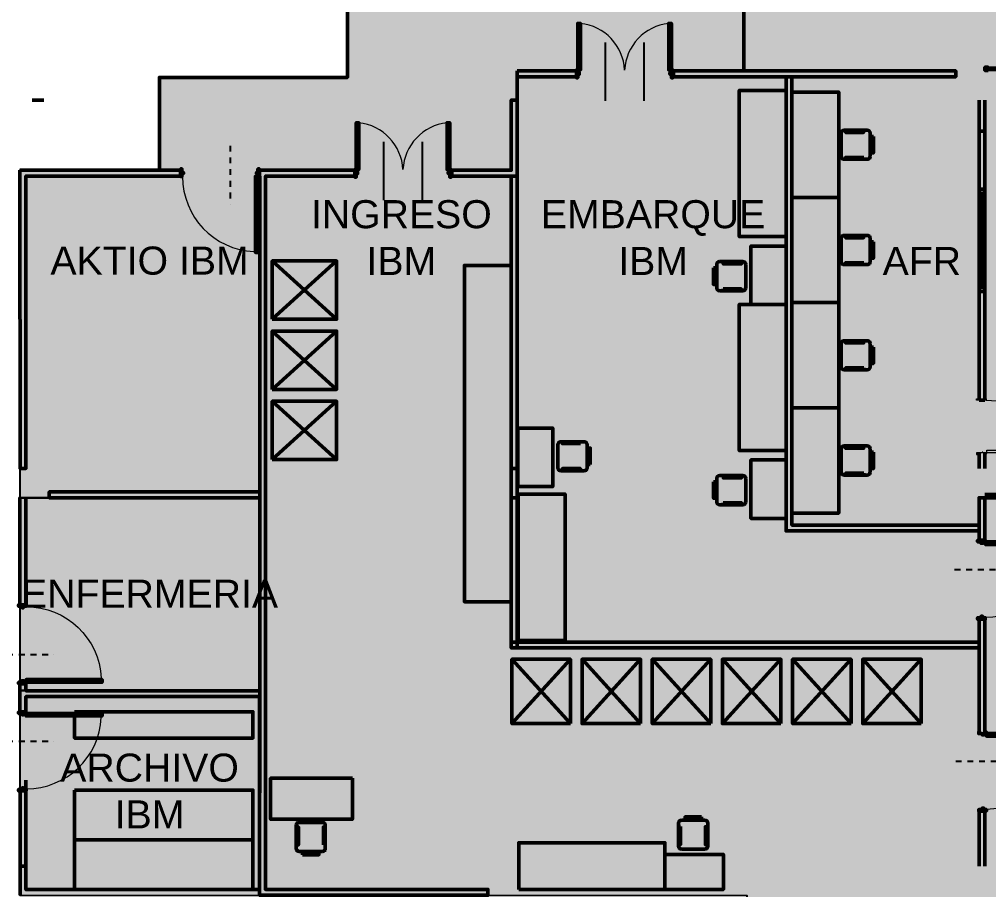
# Model space of a CAD drawing. Header units: millimetres. Extents: x 14 to 290, y 66 to 213.
# Drawn here: x 180.57 to 197.14, y 150.43 to 165.32 of the extents above; entities that cross this region are included whole.
import ezdxf

# ---------------------------------------------------------------- set-up
doc = ezdxf.new("R2010")
doc.units = ezdxf.units.MM
doc.linetypes.add('PIR13A-P-XREF-01-Apoyo$0$DASHDOT2', pattern=[12.7, 6.35, -3.175, 0, -3.175])
doc.layers.add('CARPINTERIA', color=252, linetype='Continuous')
for name, color, linetype, lineweight in [('Durlock', 252, 'Continuous', 50), ('OCASA_TODAS_r08$0$CARP-BARRIDO', 252, 'Continuous', 15), ('OCASA_TODAS_r08$0$CARP-HERRAJES', 252, 'Continuous', 15), ('OCASA_TODAS_r08$0$CARP-HOJA', 252, 'Continuous', 20), ('OCASA_TODAS_r08$0$CARP-MARCO', 252, 'Continuous', 20), ('PIR13A-P-XREF-01-Apoyo$0$10-EJES-CARP', 251, 'PIR13A-P-XREF-01-Apoyo$0$DASHDOT2', 25), ('PIR13A-P-XREF-01-Apoyo$0$20-CARPINTERIAS BATIENTE', 251, 'Continuous', 9)]:
    doc.layers.add(name, color=color, linetype=linetype, lineweight=lineweight)
doc.styles.add('IRI-OCASA-Layout R 9$0$Standard', font='arial.ttf')

# ---------------------------------------------------------------- blocks, each defined once
blk = doc.blocks.new('IRI-OCASA-Layout R 9$0$OCA_mesa de trabajo')
at = {"color": 253}
blk.add_lwpolyline([(0, 2.5), (0.8, 2.5), (0.8, 0), (0, 0)], close=True, dxfattribs=at)
blk = doc.blocks.new('IRI-OCASA-Layout R 9$0$OCA_SILLA')
at = {"linetype": 'Continuous'}
for p, q in [((0.1049, 0.4983), (0.5023, 0.4983)), ((0.0549, 0.05), (0.0549, 0.4483)), ((0.5523, 0.4483), (0.5523, 0.05)), ((0.5023, 0), (0.1049, 0))]:
    blk.add_line(p, q, dxfattribs=at)
for points in [[(0, 0.1087), (0, 0.3889), (0.0427, 0.3889), (0.0427, 0.1087)], [(0.1654, 0.4663), (0.1654, 0.4876), (0.4749, 0.4876), (0.4749, 0.4663)], [(0.1681, 0.0207), (0.1681, 0.0394), (0.4749, 0.0394), (0.4749, 0.0207)]]:
    blk.add_lwpolyline(points, close=True, dxfattribs=at)
for centre, start, end in [((0.1049, 0.4483), 90, 180), ((0.5023, 0.4483), 0, 90), ((0.1049, 0.05), 180, 270), ((0.5023, 0.05), 270, 0)]:
    blk.add_arc(centre, 0.05, start, end, dxfattribs=at)
blk = doc.blocks.new('IRI-OCASA-Layout R 9$0$OCA_mesa 1x0.60')
at = {"color": 253}
blk.add_lwpolyline([(0, 1), (-0.6, 1), (-0.6, 0), (0, 0)], close=True, dxfattribs=at)
blk.add_blockref('IRI-OCASA-Layout R 9$0$OCA_SILLA', (-1.240741, 0.266987), dxfattribs=at)
blk = doc.blocks.new('IRI-OCASA-Layout R 9$0$OCA_PALLET')
for p, q in [((414.447193, 97.067423), (415.447193, 95.967423)), ((415.447193, 97.067423), (414.447193, 95.967423))]:
    blk.add_line(p, q)
blk.add_lwpolyline([(414.447193, 97.067423), (415.447193, 97.067423), (415.447193, 95.967423), (414.447193, 95.967423)], close=True)
blk = doc.blocks.new("OCASA_TODAS_r08$0$P1 13 - P1'' 13")
at = {"layer": 'OCASA_TODAS_r08$0$CARP-BARRIDO'}
blk.add_arc((-21.161196, -13.401783, -0.000123), 0.885209, 178.329117, 268.111658, dxfattribs=at)
at = {"layer": 'OCASA_TODAS_r08$0$CARP-HERRAJES', "extrusion": (1.67932e-05, 6.2673e-05, 1)}
for p, q in [((-21.233598, -14.227942, 0.000046), (-21.233598, -14.174994, 0.000043)), ((-21.233598, -14.227942, 0.000046), (-21.232639, -14.24534, 0.000047)), ((-21.216127, -14.245806, 0.000047), (-21.230823, -14.246625, 0.000047)), ((-21.215792, -14.228316, 0.000046), (-21.20372, -14.227409, 0.000045)), ((-21.215792, -14.245806, 0.000047), (-21.215792, -14.228316, 0.000046)), ((-21.215792, -14.245806, 0.000047), (-21.20372, -14.246713, 0.000047)), ((-21.20372, -14.248837, 0.000047), (-21.20372, -14.225285, 0.000045)), ((-21.202318, -14.223883, 0.000045), (-21.190365, -14.223883, 0.000045)), ((-21.202318, -14.250239, 0.000047), (-21.190365, -14.250239, 0.000047)), ((-21.190365, -14.250239, 0.000047), (-21.190365, -14.223883, 0.000045)), ((-21.133908, -14.223883, 0.000044), (-21.14586, -14.223883, 0.000044)), ((-21.14586, -14.250239, 0.000046), (-21.14586, -14.223883, 0.000044)), ((-21.133908, -14.250239, 0.000046), (-21.14586, -14.250239, 0.000046)), ((-21.132506, -14.248837, 0.000046), (-21.132506, -14.225285, 0.000044)), ((-21.120434, -14.228316, 0.000044), (-21.132506, -14.227409, 0.000044)), ((-21.120434, -14.245806, 0.000045), (-21.132506, -14.246713, 0.000045)), ((-21.120434, -14.245806, 0.000045), (-21.120434, -14.228316, 0.000044)), ((-21.120098, -14.245806, 0.000045), (-21.105403, -14.246625, 0.000045)), ((-21.102628, -14.227942, 0.000044), (-21.103587, -14.24534, 0.000045)), ((-21.102628, -14.227942, 0.000044), (-21.102628, -14.174994, 0.00004))]:
    blk.add_line(p, q, dxfattribs=at)
at = {"layer": 'OCASA_TODAS_r08$0$CARP-HERRAJES', "extrusion": (1.67932e-05, 6.2673e-05, 1), "elevation": -0.001202}
for points in [[(-21.227874, -14.217264), (-21.227874, -14.174994)], [(-21.108351, -14.217264), (-21.108351, -14.174994)]]:
    blk.add_lwpolyline(points, dxfattribs=at)
at = {"layer": 'OCASA_TODAS_r08$0$CARP-HERRAJES', "extrusion": (1.67932e-05, 6.2673e-05, 1)}
for centre, radius, start, end in [((-21.202348, -14.175949, -0.001202), 0.031264, 137.389588, 178.250158), ((-21.231238, -14.245286, -0.001202), 0.001402, 182.185883, 287.237894), ((-21.20228, -14.175992, -0.001202), 0.02562, 137.415505, 177.482987), ((-21.21665, -14.217103, -0.001202), 0.011225, 180.822772, 272.671199), ((-21.22313, -14.156588, -0.001202), 0.002867, 313.848385, 140.982624), ((-21.202318, -14.225285, -0.001202), 0.001402, 89.999987, 179.999987), ((-21.202318, -14.248837, -0.001202), 0.001402, 179.999987, 269.999987), ((-21.133908, -14.225285, -0.001202), 0.001402, 359.999987, 89.999987), ((-21.133908, -14.248837, -0.001202), 0.001402, 269.999987, 359.999987), ((-21.119575, -14.217103, -0.001202), 0.011225, 267.328776, 359.177203), ((-21.113095, -14.156588, -0.001202), 0.002867, 39.01735, 226.151589), ((-21.133945, -14.175992, -0.001202), 0.02562, 2.516987, 42.584469), ((-21.133877, -14.175949, -0.001202), 0.031264, 1.749816, 42.610387), ((-21.104987, -14.245286, -0.001202), 0.001402, 252.76208, 357.814091)]:
    blk.add_arc(centre, radius, start, end, dxfattribs=at)
at = {"layer": 'OCASA_TODAS_r08$0$CARP-HOJA', "extrusion": (1.67932e-05, 6.2673e-05, 1), "elevation": -0.001202}
blk.add_lwpolyline([(-21.190365, -13.390868), (-21.190365, -14.286511), (-21.14586, -14.286511), (-21.14586, -13.390868)], close=True, dxfattribs=at)
at = {"layer": 'OCASA_TODAS_r08$0$CARP-MARCO'}
for p, q in [((-22.046029, -13.212771, -0.000008), (-22.071029, -13.212771, -0.000008)), ((-22.071029, -13.212771, -0.000008), (-22.071029, -13.227771, -0.000008)), ((-22.071029, -13.212771, -0.000008), (-22.071029, -13.229371, -0.000008)), ((-22.069429, -13.229371, -0.000008), (-22.071029, -13.229371, -0.000008)), ((-22.047629, -13.214371, -0.000008), (-22.069429, -13.214371, -0.000008)), ((-22.069429, -13.214371, -0.000008), (-22.069429, -13.227771, -0.000008)), ((-22.069429, -13.214371, -0.000008), (-22.069429, -13.229371, -0.000008)), ((-22.047629, -13.307571, -0.000008), (-22.047629, -13.214371, -0.000008)), ((-22.046029, -13.305971, -0.000008), (-22.046029, -13.212771, -0.000008)), ((-21.146029, -13.305971, -0.000008), (-21.146029, -13.212771, -0.000008)), ((-21.146029, -13.212771, -0.000008), (-21.121029, -13.212771, -0.000008)), ((-21.144429, -13.307571, -0.000008), (-21.144429, -13.214371, -0.000008)), ((-21.144429, -13.214371, -0.000008), (-21.122629, -13.214371, -0.000008)), ((-21.122629, -13.214371, -0.000008), (-21.122629, -13.227771, -0.000008)), ((-21.122629, -13.214371, -0.000008), (-21.122629, -13.229371, -0.000008)), ((-21.122629, -13.229371, -0.000008), (-21.121029, -13.229371, -0.000008)), ((-21.121029, -13.212771, -0.000008), (-21.121029, -13.227771, -0.000008)), ((-21.121029, -13.212771, -0.000008), (-21.121029, -13.229371, -0.000008)), ((-22.071029, -13.375971, -0.000008), (-22.071029, -13.359371, -0.000008)), ((-22.069429, -13.359371, -0.000008), (-22.071029, -13.359371, -0.000008)), ((-22.071029, -13.375971, -0.000008), (-22.071029, -13.360971, -0.000008)), ((-22.071029, -13.375971, -0.000008), (-22.046029, -13.375971, -0.000008)), ((-22.069429, -13.374371, -0.000008), (-22.069429, -13.359371, -0.000008)), ((-22.069429, -13.374371, -0.000008), (-22.069429, -13.360971, -0.000008)), ((-22.069429, -13.374371, -0.000008), (-22.047629, -13.374371, -0.000008)), ((-22.032629, -13.307571, -0.000008), (-22.047629, -13.307571, -0.000008)), ((-22.047629, -13.374371, -0.000008), (-22.047629, -13.319371, -0.000008)), ((-22.047629, -13.319371, -0.000008), (-22.032629, -13.319371, -0.000008)), ((-22.031029, -13.305971, -0.000008), (-22.046029, -13.305971, -0.000008)), ((-22.046029, -13.375971, -0.000008), (-22.046029, -13.320971, -0.000008)), ((-22.046029, -13.320971, -0.000008), (-22.031029, -13.320971, -0.000008)), ((-22.032629, -13.319371, -0.000008), (-22.032629, -13.307571, -0.000008)), ((-22.031029, -13.320971, -0.000008), (-22.031029, -13.305971, -0.000008)), ((-21.161029, -13.320971, -0.000008), (-21.161029, -13.305971, -0.000008)), ((-21.161029, -13.305971, -0.000008), (-21.146029, -13.305971, -0.000008)), ((-21.146029, -13.320971, -0.000008), (-21.161029, -13.320971, -0.000008)), ((-21.159429, -13.319371, -0.000008), (-21.159429, -13.307571, -0.000008)), ((-21.159429, -13.307571, -0.000008), (-21.144429, -13.307571, -0.000008)), ((-21.144429, -13.319371, -0.000008), (-21.159429, -13.319371, -0.000008)), ((-21.146029, -13.375971, -0.000008), (-21.146029, -13.320971, -0.000008)), ((-21.121029, -13.375971, -0.000008), (-21.146029, -13.375971, -0.000008)), ((-21.144429, -13.374371, -0.000008), (-21.144429, -13.319371, -0.000008)), ((-21.122629, -13.374371, -0.000008), (-21.144429, -13.374371, -0.000008)), ((-21.122629, -13.374371, -0.000008), (-21.122629, -13.359371, -0.000008)), ((-21.122629, -13.359371, -0.000008), (-21.121029, -13.359371, -0.000008)), ((-21.122629, -13.374371, -0.000008), (-21.122629, -13.360971, -0.000008)), ((-21.121029, -13.375971, -0.000008), (-21.121029, -13.359371, -0.000008)), ((-21.121029, -13.375971, -0.000008), (-21.121029, -13.360971, -0.000008))]:
    blk.add_line(p, q, dxfattribs=at)
blk.add_circle((-21.139413, -13.382781, -0.000008), 0.006, dxfattribs=at)
blk = doc.blocks.new('IRI-OCASA-Layout R 9$1$OCA_SILLA')
at = {"linetype": 'Continuous'}
for p, q in [((0.1049, 0.4983), (0.5023, 0.4983)), ((0.0549, 0.05), (0.0549, 0.4483)), ((0.5523, 0.4483), (0.5523, 0.05)), ((0.5023, 0), (0.1049, 0))]:
    blk.add_line(p, q, dxfattribs=at)
for points in [[(0, 0.1087), (0, 0.3889), (0.0427, 0.3889), (0.0427, 0.1087)], [(0.1654, 0.4663), (0.1654, 0.4876), (0.4749, 0.4876), (0.4749, 0.4663)], [(0.1681, 0.0207), (0.1681, 0.0394), (0.4749, 0.0394), (0.4749, 0.0207)]]:
    blk.add_lwpolyline(points, close=True, dxfattribs=at)
for centre, start, end in [((0.1049, 0.4483), 90, 180), ((0.5023, 0.4483), 0, 90), ((0.1049, 0.05), 180, 270), ((0.5023, 0.05), 270, 0)]:
    blk.add_arc(centre, 0.05, start, end, dxfattribs=at)
blk = doc.blocks.new('puerta_1.60')
at = {"elevation": -0.000016}
for points in [[(-1.635, 0.13), (-1.635, 0.93), (-1.59, 0.93), (-1.59, 0.13)], [(-0.035, 0.13), (-0.035, 0.93), (-0.08, 0.93), (-0.08, 0.13)]]:
    blk.add_lwpolyline(points, close=True, dxfattribs=at)
for points in [[(-1.66, 0.105), (-1.66, 0.13), (-1.635, 0.13), (-1.635, 0.085), (-1.61, 0.085), (-1.61, 0.06), (-1.635, 0.06), (-1.635, 0), (-1.66, 0), (-1.66, 0.025)], [(-0.01, 0.105), (-0.01, 0.13), (-0.035, 0.13), (-0.035, 0.085), (-0.06, 0.085), (-0.06, 0.06), (-0.035, 0.06), (-0.035, 0), (-0.01, 0), (-0.01, 0.025)]]:
    blk.add_lwpolyline(points, dxfattribs=at)
at = {"layer": 'PIR13A-P-XREF-01-Apoyo$0$10-EJES-CARP', "ltscale": 0.25}
for p, q in [((-1.16, -0.395, -0.000016), (-1.16, 0.605, -0.000016)), ((-0.5, -0.395, -0.000016), (-0.5, 0.605, -0.000016))]:
    blk.add_line(p, q, dxfattribs=at)
at = {"layer": 'PIR13A-P-XREF-01-Apoyo$0$20-CARPINTERIAS BATIENTE'}
for centre, start, end in [((-1.681694, 0.087198, -0.000016), 2.893953, 83.790818), ((0.011694, 0.087198, -0.000016), 96.209182, 177.106047)]:
    blk.add_arc(centre, 0.847775, start, end, dxfattribs=at)
blk = doc.blocks.new('PF_1')
at = {"layer": 'CARPINTERIA'}
for p, q in [((-0.06, -0.07, 0.000008), (-0.06, -1.684945)), ((-0.033, -1.684945, 0.000008), (-0.033, -0.07, 0.000008)), ((-0.03, -1.684945), (-0.03, -0.07, 0.000008)), ((-0.027, -1.684945, 0.000008), (-0.027, -0.07, 0.000008)), ((0, -0.07, 0.000008), (0, -1.684945))]:
    blk.add_line(p, q, dxfattribs=at)
at = {"layer": 'CARPINTERIA', "color": 1}
for points in [[(0, 0), (0, -0.07), (-0.06, -0.07), (-0.06, 0)], [(-0.005, -0.005), (-0.005, -0.065), (-0.055, -0.065), (-0.055, -0.005)], [(0, -1.684945), (0, -1.754945), (-0.06, -1.754945), (-0.06, -1.684945)], [(-0.005, -1.689945), (-0.005, -1.749945), (-0.055, -1.749945), (-0.055, -1.689945)]]:
    blk.add_lwpolyline(points, close=True, dxfattribs=at)
blk = doc.blocks.new('*U148')
blk.add_lwpolyline([(25, 10), (25, 1310), (70, 1310), (70, 10)], close=True)
for points in [[(0, -15), (0, 10), (25, 10), (25, -35), (50, -35), (50, -60), (25, -60), (25, -120), (0, -120), (0, -95)], [(1350, -15), (1350, 10), (1325, 10), (1325, -35), (1300, -35), (1300, -60), (1325, -60), (1325, -120), (1350, -120), (1350, -95)]]:
    blk.add_lwpolyline(points)
at = {"layer": 'PIR13A-P-XREF-01-Apoyo$0$10-EJES-CARP', "ltscale": 0.25}
blk.add_line((500, -515), (500, 485), dxfattribs=at)
at = {"layer": 'PIR13A-P-XREF-01-Apoyo$0$20-CARPINTERIAS BATIENTE'}
blk.add_arc((33.4175, 13.1675), 1282.5, 0, 87.284973, dxfattribs=at)
blk = doc.blocks.new('IRI-OCASA-Layout R 9$0$OCA_ESCRITORIO')
blk.add_lwpolyline([(0, 1.406141), (0, 0.706141), (1.4, 0.706141), (1.4, 1.406141)], close=True)
at = {"rotation": 90}
blk.add_blockref('IRI-OCASA-Layout R 9$0$OCA_SILLA', (0.961163, 0.100303), dxfattribs=at)

msp = doc.modelspace()

# ---------------------------------------------------------------- hatches: boundary and pattern name
h = msp.add_hatch(color=50)
h.dxf.hatch_style = 1
h.paths.add_polyline_path([(170.678, 207.848), (175.701, 207.848), (175.701, 203.783), (181.098, 203.783), (181.098, 169.975), (179.074, 169.975), (179.074, 164.119), (170.756, 164.119)])
h.paths.add_polyline_path([(183.4, 146.101), (186.25, 146.101), (186.25, 147.109), (183.4, 147.109)])
h.paths.add_polyline_path([(180.577, 153.84), (184.677, 153.84), (184.677, 157.136), (180.577, 157.136)])
at = {"true_color": 0x7d8ab6}
h = msp.add_hatch(color=163, dxfattribs=at)
h.dxf.hatch_style = 1
h.paths.add_polyline_path([(207.041, 166.06), (186.176, 166.06), (186.176, 164.325), (182.96, 164.325), (182.96, 162.736), (180.577, 162.736), (180.577, 157.136), (184.677, 157.136), (184.681, 153.84), (180.577, 153.84), (180.577, 150.336), (193.005, 150.333), (193.019, 143.423), (225.182, 143.423), (225.182, 157.193), (207.078, 157.193)])
h.paths.add_polyline_path([(179.074, 164.119), (170.756, 164.119), (170.756, 147.249), (174.611, 147.249), (174.611, 148.972), (175.551, 148.972), (176.057, 148.972), (176.057, 150.749), (179.074, 150.749)])

# ---------------------------------------------------------------- linework, layer by layer
at = {"layer": 'Defpoints', "color": 6, "elevation": 0}
msp.add_lwpolyline([(207.041, 166.06), (186.176, 166.06), (186.176, 164.325), (182.96, 164.325), (182.96, 162.736), (180.577, 162.736), (180.577, 157.136), (184.677, 157.136), (184.681, 153.84), (180.577, 153.84), (180.577, 150.336), (193.005, 150.333), (193.019, 143.423), (225.182, 143.423), (225.182, 157.193), (207.078, 157.193)], close=True, dxfattribs=at)
at = {"layer": 'Defpoints', "color": 50, "elevation": 0}
msp.add_lwpolyline([(180.577, 153.84), (184.677, 153.84), (184.677, 157.136), (180.577, 157.136)], close=True, dxfattribs=at)
at = {"layer": 'Durlock'}
for p, q in [((192.954, 167.685, 0), (192.954, 164.436, 0)), ((190.091, 164.436, 0), (189.077, 164.436, 0)), ((189.078, 164.436, 0), (189.078, 154.568, 0)), ((190.091, 164.336, 0), (190.091, 164.436, 0)), ((194.554, 164.436, 0), (191.751, 164.436, 0)), ((189.078, 164.336, 0), (190.091, 164.336, 0)), ((191.751, 164.336, 0), (193.777, 164.336, 0)), ((193.677, 164.336, 0), (193.677, 156.568, 0)), ((193.777, 164.336, 0), (193.777, 156.668, 0)), ((196.093, 164.336, 0), (196.557, 164.336, 0)), ((180.785, 163.935), (180.985, 163.935)), ((196.978, 163.936, 0), (196.978, 158.804, 0)), ((197.078, 163.936, 0), (197.078, 158.804, 0)), ((180.677, 162.636, 0), (180.677, 157.636, 0)), ((184.777, 162.636, 0), (184.777, 153.836, 0)), ((196.978, 162.416, 0), (197.078, 162.416, 0)), ((196.978, 160.661, 0), (197.078, 160.661, 0)), ((196.978, 158.804, 0), (197.078, 158.804, 0)), ((196.978, 157.901, 0), (196.978, 157.636, 0)), ((197.078, 157.901, 0), (197.078, 157.636, 0)), ((180.677, 157.136, 0), (180.677, 155.305, 0)), ((197.078, 157.193, 0), (205.175, 157.193, 0)), ((197.078, 157.136, 0), (205.175, 157.136, 0)), ((196.978, 156.668, 0), (196.978, 156.568, 0)), ((196.978, 156.408, 0), (197.078, 156.408, 0)), ((196.978, 153.103, 0), (196.978, 155.058, 0)), ((196.978, 155.058, 0), (197.078, 155.058, 0)), ((197.078, 155.058, 0), (197.078, 153.103, 0)), ((188.978, 154.668, 0), (196.978, 154.668, 0)), ((188.978, 154.568, 0), (196.978, 154.568, 0)), ((180.577, 153.955, 0), (180.577, 153.473, 0)), ((184.777, 153.841, 0), (184.777, 153.841, 0)), ((180.577, 153.473, 0), (180.577, 153.768, 0)), ((180.577, 153.736, 0), (180.577, 153.736, 0)), ((180.677, 153.473, 0), (180.677, 153.668, 0)), ((184.777, 153.741, 0), (184.775, 153.741, 0)), ((196.978, 150.836, 0), (196.978, 151.778, 0)), ((197.078, 151.778, 0), (196.978, 151.778, 0)), ((197.078, 150.836, 0), (197.078, 151.778, 0)), ((180.578, 150.336, 0), (180.578, 150.836, 0)), ((180.677, 150.436, 0), (184.673, 150.436, 0))]:
    msp.add_line(p, q, dxfattribs=at)
for points in [[(182.96, 162.736), (182.96, 164.325), (186.176, 164.325), (186.176, 166.06)], [(186.301, 162.736), (184.672, 162.736), (184.672, 162.636), (184.677, 162.636), (184.677, 153.736), (184.675, 153.737), (184.675, 150.337), (188.578, 150.336), (188.578, 150.436), (184.775, 150.437), (184.775, 153.837), (184.777, 153.841), (184.777, 162.636), (186.301, 162.636), (186.301, 162.736)]]:
    msp.add_lwpolyline(points, dxfattribs=at)
at = {"layer": 'Durlock', "elevation": 0}
for points in [[(191.751, 164.336), (191.751, 164.436), (196.578, 164.436), (196.578, 164.336), (193.777, 164.336)], [(193.677, 164.336), (191.751, 164.336)], [(196.978, 156.568), (193.677, 156.568), (193.677, 164.336)], [(193.777, 164.336), (193.777, 156.668), (196.978, 156.668)], [(187.961, 162.636), (187.961, 162.736), (188.978, 162.736), (188.978, 163.936), (189.078, 163.936), (189.078, 157.636), (188.978, 157.636), (188.978, 162.636), (187.961, 162.636)], [(187.961, 162.636), (189.078, 162.636), (189.078, 163.936), (188.978, 163.936), (188.978, 162.736), (187.961, 162.736), (187.961, 162.636)], [(197.078, 163.936), (197.078, 163.404), (196.978, 163.404), (196.978, 163.936)], [(180.577, 162.736), (183.322, 162.736), (183.322, 162.636), (180.677, 162.636), (180.677, 157.636), (180.578, 157.636), (180.577, 162.736)], [(184.677, 153.736), (180.677, 153.736), (180.677, 153.473), (180.577, 153.473), (180.577, 153.955), (180.677, 153.955), (180.677, 153.836), (184.677, 153.836), (184.677, 157.136), (181.078, 157.136), (181.078, 157.236), (184.677, 157.236), (184.677, 162.636), (184.672, 162.636)], [(184.672, 162.636), (184.672, 162.736), (186.301, 162.736), (186.301, 162.636), (184.777, 162.636), (184.777, 153.836), (184.777, 153.836)], [(188.978, 157.136), (189.078, 157.136), (189.078, 154.668), (196.978, 154.668)], [(196.978, 154.568), (188.978, 154.568), (188.978, 157.136)], [(196.978, 156.408), (196.978, 157.136), (197.077, 157.136), (197.078, 156.408), (197.078, 156.568)], [(197.078, 154.668), (197.078, 154.668), (197.078, 154.568)], [(180.677, 152.304), (180.677, 150.434), (184.675, 150.438), (184.676, 153.738), (180.679, 153.734), (180.677, 153.473)], [(184.777, 153.736), (184.775, 153.736)], [(180.677, 150.836), (180.578, 150.836), (180.578, 152.123), (180.677, 152.123), (180.677, 150.836)]]:
    msp.add_lwpolyline(points, dxfattribs=at)
for points in [[(197.131, 164.445), (197.078, 164.445), (197.078, 164.498), (197.131, 164.498)], [(197.078, 164.481), (198.631, 164.481), (198.631, 164.462), (197.078, 164.462)], [(193.777, 164.073), (194.577, 164.073), (194.577, 162.273), (193.777, 162.273)], [(193.777, 162.273), (194.577, 162.273), (194.577, 160.473), (193.777, 160.473)], [(188.978, 161.11), (188.178, 161.11), (188.178, 155.356), (188.978, 155.356)], [(193.777, 160.473), (194.577, 160.473), (194.577, 158.673), (193.777, 158.673)], [(193.777, 158.673), (194.577, 158.673), (194.577, 156.873), (193.777, 156.873)], [(193.677, 156.782), (193.077, 156.782), (193.077, 157.782), (193.677, 157.782)], [(181.51, 153.476), (184.56, 153.476), (184.56, 153.026), (181.51, 153.026)], [(181.51, 152.136), (184.56, 152.136), (184.56, 151.286), (181.51, 151.286)], [(181.51, 151.286), (184.56, 151.286), (184.56, 150.436), (181.51, 150.436)]]:
    msp.add_lwpolyline(points, close=True, dxfattribs=at)
at = {"layer": 'Durlock', "color": 50, "elevation": 0}
msp.add_lwpolyline([(180.677, 155.305), (180.577, 155.305), (180.577, 157.136), (180.578, 157.136)], dxfattribs=at)

# ---------------------------------------------------------------- block references
at = {"layer": 'Durlock'}
for name, p in [('puerta_1.60', (191.751, 164.319, 0)), ('puerta_1.60', (187.961, 162.619)), ('PF_1', (197.058, 162.416, 0)), ('IRI-OCASA-Layout R 9$0$OCA_mesa de trabajo', (189.097, 154.697, 0))]:
    msp.add_blockref(name, p, dxfattribs=at)
for name, p, rotation in [('IRI-OCASA-Layout R 9$0$OCA_mesa de trabajo', (193.677, 164.101, 0), 180), ('IRI-OCASA-Layout R 9$0$OCA_PALLET', (281.959, -254.26, 0), 90), ('IRI-OCASA-Layout R 9$0$OCA_mesa de trabajo', (193.677, 160.441, 0), 180), ('IRI-OCASA-Layout R 9$0$OCA_PALLET', (281.959, -255.46, 0), 90), ('IRI-OCASA-Layout R 9$0$OCA_PALLET', (281.959, -256.66, 0), 90), ('IRI-OCASA-Layout R 9$0$OCA_PALLET', (604.436, 250.342, 0), 180), ('IRI-OCASA-Layout R 9$0$OCA_PALLET', (605.636, 250.342, 0), 180), ('IRI-OCASA-Layout R 9$0$OCA_PALLET', (606.836, 250.342, 0), 180), ('IRI-OCASA-Layout R 9$0$OCA_PALLET', (608.036, 250.342, 0), 180), ('IRI-OCASA-Layout R 9$0$OCA_PALLET', (609.236, 250.342, 0), 180), ('IRI-OCASA-Layout R 9$0$OCA_PALLET', (610.436, 250.342, 0), 180), ('IRI-OCASA-Layout R 9$0$OCA_mesa de trabajo', (191.605, 150.436, 0), 90)]:
    msp.add_blockref(name, p, dxfattribs=dict(at, rotation=rotation))
at = {"layer": 'Durlock', "extrusion": (0, 0, -1), "xscale": -1, "zscale": -1, "rotation": 180}
for p in [(-195.171, 163.422, 0), (-195.171, 161.622, 0), (-195.171, 159.822, 0), (-195.171, 158.022, 0)]:
    msp.add_blockref('IRI-OCASA-Layout R 9$1$OCA_SILLA', p, dxfattribs=at)
at = {"layer": 'Durlock', "yscale": 0.001, "zscale": 0.001}
for p, xscale, rotation in [((184.672, 162.641), 0.001, 180), ((197.073, 156.408, 0), 0.001, 270), ((180.672, 153.955, 0), -0.001, 270), ((180.672, 153.473, 0), 0.001, 270), ((197.093, 153.128, 0), 0.001, 270)]:
    msp.add_blockref('*U148', p, dxfattribs=dict(at, xscale=xscale, rotation=rotation))
at = {"layer": 'Durlock', "xscale": -1}
for name, p, rotation in [('IRI-OCASA-Layout R 9$0$OCA_mesa 1x0.60', (193.677, 161.441, 0), 180), ("OCASA_TODAS_r08$0$P1 13 - P1'' 13", (183.722, 136.757), 90), ('IRI-OCASA-Layout R 9$0$OCA_mesa 1x0.60', (192.605, 150.436, 0), 90)]:
    msp.add_blockref(name, p, dxfattribs=dict(at, rotation=rotation))
for name, p in [('IRI-OCASA-Layout R 9$0$OCA_mesa 1x0.60', (189.088, 157.328, 0)), ('IRI-OCASA-Layout R 9$0$OCA_ESCRITORIO', (186.261, 150.931))]:
    msp.add_blockref(name, p, dxfattribs=at)
at = {"layer": 'Durlock', "extrusion": (0, 0, -1), "zscale": -1, "rotation": 180}
msp.add_blockref('IRI-OCASA-Layout R 9$1$OCA_SILLA', (-192.437, 157.515, 0), dxfattribs=at)

# ---------------------------------------------------------------- texts
at = {"color": 7, "char_height": 0.48, "attachment_point": 7, "style": 'IRI-OCASA-Layout R 9$0$Standard'}
for s, width, insert in [('\\pxqc;INGRESO IBM', 3.44891, (185.374, 160.945, 0)), ('\\pxqc;EMBARQUE IBM', 3.44891, (189.679, 160.945, 0)), ('\\pxqc;AKTIO IBM', 3.44891, (181.068, 160.945, 0)), ('\\pxqc;AFR ', 5.19656, (193.401, 160.945, 0)), ('\\pxqc;ENFERMERIA', 3.44891, (181.068, 155.254, 0)), ('\\pxqc;ARCHIVO IBM', 3.44891, (181.068, 151.48, 0))]:
    msp.add_mtext_dynamic_manual_height_columns(s, width=width, gutter_width=12.5, heights=[0], dxfattribs=dict(at, insert=insert))

doc.saveas('drawing.dxf')
